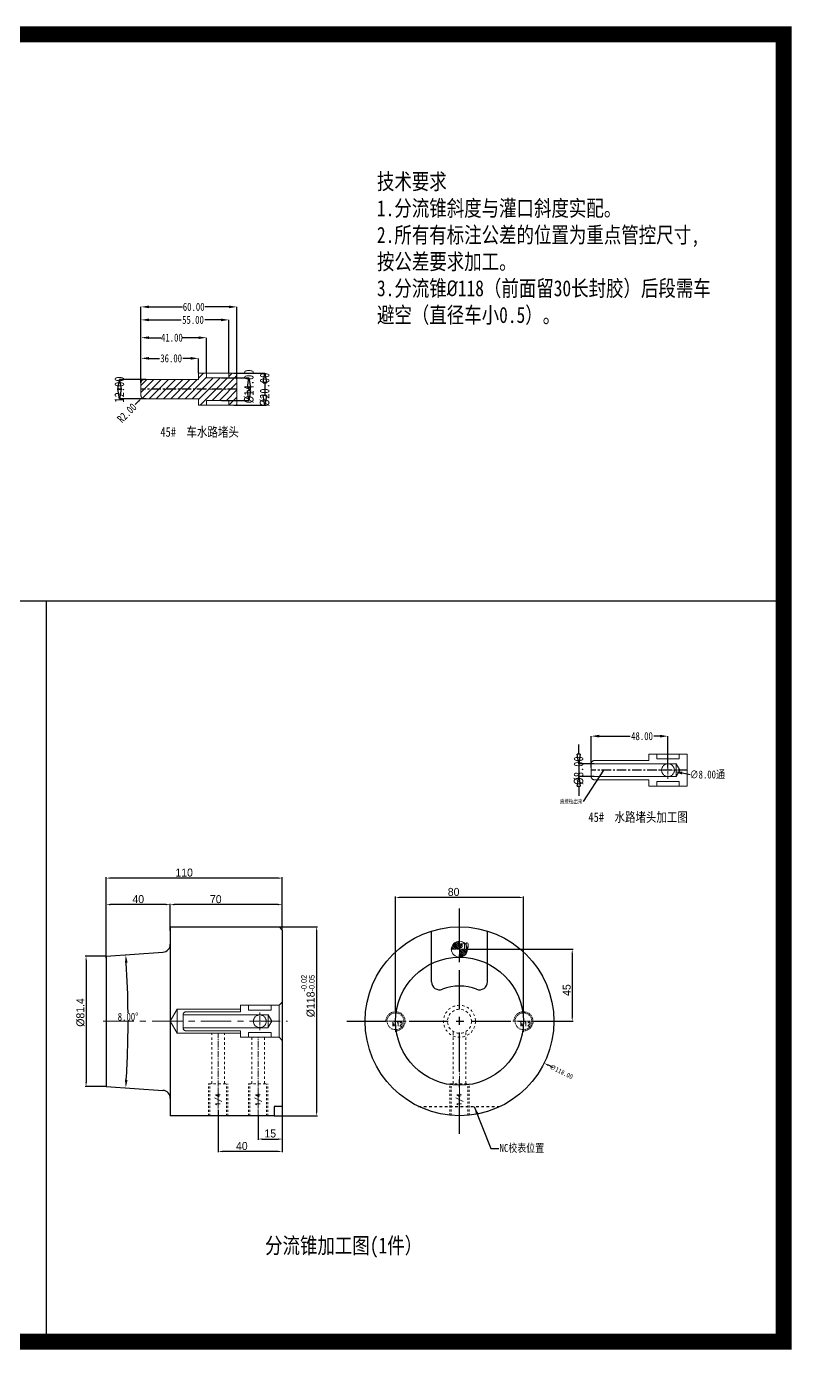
# Model space of a CAD drawing. Header units: millimetres. Extents: x 1937 to 4271, y -9032 to 1737.
# Drawn here: x 2987 to 3465, y 458 to 1284 of the extents above; entities that cross this region are included whole.
import ezdxf
from ezdxf.enums import TextEntityAlignment as Align

# ---------------------------------------------------------------- set-up
doc = ezdxf.new("R2010")
doc.units = ezdxf.units.MM
doc.header["$LTSCALE"] = 16.335
doc.header["$PDMODE"] = 3
doc.header["$PDSIZE"] = 0.3125
for name, pattern in [('CENTER', [0.6, 0.375, -0.075, 0.075, -0.075]), ('HIDDEN', [0.2, 0.1, -0.1]), ('HIDDENX2', [0.75, 0.5, -0.25])]:
    doc.linetypes.add(name, pattern=pattern)
doc.layers.get('0').update_dxf_attribs({"linetype": 'CONTINUOUS'})
doc.layers.get('Defpoints').update_dxf_attribs({"linetype": 'CONTINUOUS'})
for name, color, linetype, lineweight in [('cool', 153, 'HIDDEN', 9), ('epin', 13, 'CONTINUOUS', 9), ('moldbase', 7, 'CONTINUOUS', 20), ('screw', 33, 'CONTINUOUS', 13), ('虚线', 6, 'HIDDENX2', 13)]:
    doc.layers.add(name, color=color, linetype=linetype, lineweight=lineweight)
doc.layers.add('DEFAULT_2', color=8, linetype='HIDDEN')
doc.layers.add('dim', color=3, linetype='CONTINUOUS')
doc.styles.add('frame', font='PMingLiU.ttf')
doc.styles.get("Standard").update_dxf_attribs({"font": 'txt', "width": 0.8})
doc.styles.add('TXT', font='txt.shx', dxfattribs={"bigfont": 'gbcbig.shx'})
doc.styles.add('TXT05', font='txt.shx', dxfattribs={"width": 0.5, "bigfont": 'gbcbig.shx'})
doc.dimstyles.new('ISO-25', dxfattribs={"dimtxt": 3.5, "dimasz": 2.5, "dimexe": 0.5, "dimexo": 0, "dimtad": 1, "dimdsep": 46, "dimtxsty": 'frame', "dimcen": 0.09, "dimclrd": 256, "dimclre": 256, "dimclrt": 256, "dimadec": 0, "dimazin": 0, "dimtfac": 1, "dimtmove": 0, "dimatfit": 3, "dimfxl": 0, "dimarcsym": 0})
doc.dimstyles.get("Standard").update_dxf_attribs({"dimtxt": 0.15625, "dimasz": 0.1875, "dimexe": 0.125, "dimexo": 0.0625, "dimtad": 0, "dimtih": 1, "dimtoh": 1, "dimdsep": 46, "dimtxsty": 'Standard', "dimcen": 0.09, "dimadec": 0, "dimazin": 0, "dimtp": 0.01, "dimtm": 0.01, "dimtfac": 1, "dimtofl": 0, "dimtmove": 0, "dimatfit": 3, "dimfxl": 0, "dimtolj": 1, "dimarcsym": 0})
doc.dimstyles.new('STANDARD$0', dxfattribs={"dimscale": 2, "dimtxt": 3, "dimasz": 3, "dimexe": 1.25, "dimexo": 0.625, "dimgap": 0.5, "dimtad": 0, "dimdsep": 46, "dimlunit": 6, "dimtxsty": 'Standard', "dimblk": 'CLOSEDBLANK', "dimcen": 0, "dimclrt": 2, "dimazin": 2, "dimtfac": 2, "dimtmove": 1, "dimatfit": 3, "dimfxl": 0, "dimtolj": 1, "dimtzin": 0, "dimarcsym": 0})

# ---------------------------------------------------------------- blocks, each defined once
blk = doc.blocks.new('*D281')
at = {"lineweight": -2}
for p, q in [((3076.83, 719.23), (3076.83, 736.1)), ((3144.33, 735.6), (3079.33, 735.6)), ((3146.83, 724.73), (3146.83, 736.1))]:
    blk.add_line(p, q, dxfattribs=at)
for points in [[(3079.33, 736.02), (3079.33, 735.19), (3076.83, 735.6)], [(3144.33, 736.02), (3144.33, 735.19), (3146.83, 735.6)]]:
    blk.add_solid(points)
at = {"layer": 'Defpoints', "color": 0}
for p in [(3076.83, 735.6), (3076.83, 719.23), (3146.83, 724.73)]:
    blk.add_point(p, dxfattribs=at)
at = {"lineweight": 0, "insert": (3105.28, 739.01), "char_height": 5, "attachment_point": 5, "style": 'frame'}
blk.add_mtext('70', dxfattribs=at)
blk = doc.blocks.new('*D282')
at = {"lineweight": -2}
for p, q in [((3036.83, 702.17), (3036.83, 752.68)), ((3144.33, 752.18), (3039.33, 752.18)), ((3146.83, 719.73), (3146.83, 752.68))]:
    blk.add_line(p, q, dxfattribs=at)
for points in [[(3039.33, 752.6), (3039.33, 751.76), (3036.83, 752.18)], [(3144.33, 752.6), (3144.33, 751.76), (3146.83, 752.18)]]:
    blk.add_solid(points)
at = {"layer": 'Defpoints', "color": 0}
for p in [(3036.83, 752.18), (3146.83, 719.73), (3036.83, 702.17)]:
    blk.add_point(p, dxfattribs=at)
at = {"lineweight": 0, "insert": (3085.52, 755.59), "char_height": 5, "attachment_point": 5, "style": 'frame'}
blk.add_mtext('110', dxfattribs=at)
blk = doc.blocks.new('*D283')
at = {"lineweight": -2}
for p, q in [((3036.83, 702.17), (3036.83, 736.1)), ((3074.33, 735.6), (3039.33, 735.6)), ((3076.83, 719.63), (3076.83, 736.1))]:
    blk.add_line(p, q, dxfattribs=at)
for points in [[(3039.33, 736.02), (3039.33, 735.19), (3036.83, 735.6)], [(3074.33, 736.02), (3074.33, 735.19), (3076.83, 735.6)]]:
    blk.add_solid(points)
at = {"layer": 'Defpoints', "color": 0}
for p in [(3036.83, 735.6), (3076.83, 719.63), (3036.83, 702.17)]:
    blk.add_point(p, dxfattribs=at)
at = {"lineweight": 0, "insert": (3056.83, 739.01), "char_height": 5, "attachment_point": 5, "style": 'frame'}
blk.add_mtext('40', dxfattribs=at)
blk = doc.blocks.new('*D284')
at = {"lineweight": -2}
for p, q in [((3144.83, 721.73), (3168.83, 721.73)), ((3168.33, 719.23), (3168.33, 606.23)), ((3141.83, 603.73), (3168.83, 603.73))]:
    blk.add_line(p, q, dxfattribs=at)
for points in [[(3167.92, 719.23), (3168.75, 719.23), (3168.33, 721.73)], [(3167.92, 606.23), (3168.75, 606.23), (3168.33, 603.73)]]:
    blk.add_solid(points)
at = {"layer": 'Defpoints', "color": 0}
for p in [(3144.83, 721.73), (3141.83, 603.73), (3168.33, 603.73)]:
    blk.add_point(p, dxfattribs=at)
at = {"lineweight": 0, "insert": (3162.93, 678.54), "char_height": 5, "attachment_point": 5, "rotation": 90, "style": 'frame'}
blk.add_mtext('%%C118{\\H0.7x;\\S-0.02^ -0.05;}', dxfattribs=at)
blk = doc.blocks.new('*D285')
at = {"lineweight": -2}
for p, q in [((3131.83, 603.73), (3131.83, 588.67)), ((3146.83, 607.7), (3146.83, 588.67)), ((3134.33, 589.17), (3144.33, 589.17))]:
    blk.add_line(p, q, dxfattribs=at)
for points in [[(3134.33, 589.59), (3134.33, 588.76), (3131.83, 589.17)], [(3144.33, 589.59), (3144.33, 588.76), (3146.83, 589.17)]]:
    blk.add_solid(points)
at = {"layer": 'Defpoints', "color": 0}
for p in [(3131.83, 603.73), (3146.83, 607.7), (3146.83, 589.17)]:
    blk.add_point(p, dxfattribs=at)
at = {"lineweight": 0, "insert": (3139.33, 592.63), "char_height": 5, "attachment_point": 5, "style": 'frame'}
blk.add_mtext('15', dxfattribs=at)
blk = doc.blocks.new('*D286')
at = {"lineweight": -2}
for p, q in [((3106.83, 607.24), (3106.83, 580.88)), ((3146.83, 610.05), (3146.83, 580.88)), ((3144.33, 581.38), (3109.33, 581.38))]:
    blk.add_line(p, q, dxfattribs=at)
for points in [[(3109.33, 581.8), (3109.33, 580.97), (3106.83, 581.38)], [(3144.33, 581.8), (3144.33, 580.97), (3146.83, 581.38)]]:
    blk.add_solid(points)
at = {"layer": 'Defpoints', "color": 0}
for p in [(3106.83, 607.24), (3146.83, 610.05), (3106.83, 581.38)]:
    blk.add_point(p, dxfattribs=at)
at = {"lineweight": 0, "insert": (3121.56, 584.79), "char_height": 5, "attachment_point": 5, "style": 'frame'}
blk.add_mtext('40', dxfattribs=at)
blk = doc.blocks.new('*D287')
at = {"lineweight": -2}
for p, q in [((3263.15, 707.73), (3328.63, 707.73)), ((3328.13, 705.23), (3328.13, 665.23)), ((3306.44, 662.73), (3328.63, 662.73))]:
    blk.add_line(p, q, dxfattribs=at)
for points in [[(3327.71, 705.23), (3328.54, 705.23), (3328.13, 707.73)], [(3327.71, 665.23), (3328.54, 665.23), (3328.13, 662.73)]]:
    blk.add_solid(points)
at = {"layer": 'Defpoints', "color": 0}
for p in [(3263.15, 707.73), (3306.44, 662.73), (3328.13, 662.73)]:
    blk.add_point(p, dxfattribs=at)
at = {"lineweight": 0, "insert": (3324.67, 682.22), "char_height": 5, "attachment_point": 5, "rotation": 90, "style": 'frame'}
blk.add_mtext('45', dxfattribs=at)
blk = doc.blocks.new('*D288')
at = {"lineweight": -2}
for p, q in [((3217.65, 669.33), (3217.65, 740.61)), ((3295.15, 740.11), (3220.15, 740.11)), ((3297.65, 669.33), (3297.65, 740.61))]:
    blk.add_line(p, q, dxfattribs=at)
for points in [[(3220.15, 740.53), (3220.15, 739.7), (3217.65, 740.11)], [(3295.15, 740.53), (3295.15, 739.7), (3297.65, 740.11)]]:
    blk.add_solid(points)
at = {"layer": 'Defpoints', "color": 0}
for p in [(3217.65, 740.11), (3217.65, 669.33), (3297.65, 669.33)]:
    blk.add_point(p, dxfattribs=at)
at = {"lineweight": 0, "insert": (3253.98, 743.52), "char_height": 5, "attachment_point": 5, "style": 'frame'}
blk.add_mtext('80', dxfattribs=at)
blk = doc.blocks.new('*D312')
at = {"lineweight": -2}
for p, q in [((3036.83, 703.43), (3023.71, 703.43)), ((3024.21, 700.93), (3024.21, 624.54)), ((3036.83, 622.04), (3023.71, 622.04))]:
    blk.add_line(p, q, dxfattribs=at)
for points in [[(3023.79, 700.93), (3024.62, 700.93), (3024.21, 703.43)], [(3023.79, 624.54), (3024.62, 624.54), (3024.21, 622.04)]]:
    blk.add_solid(points)
at = {"layer": 'Defpoints', "color": 0}
for p in [(3036.83, 703.43), (3024.21, 622.04), (3036.83, 622.04)]:
    blk.add_point(p, dxfattribs=at)
at = {"lineweight": 0, "insert": (3020.71, 668.25), "char_height": 5, "attachment_point": 5, "rotation": 90, "style": 'frame'}
blk.add_mtext('%%c81.4', dxfattribs=at)
blk = doc.blocks.new('*D313')
at = {"color": 4, "lineweight": -2}
for start, end in [(0.50798, 3.51904), (356.48096, 0.02702)]:
    blk.add_arc((2454.8, 662.73), 595.65, start, end, dxfattribs=at)
at = {"color": 4}
for points in [[(3048.49, 699.24), (3050.16, 699.35), (3049, 704.28)], [(3050.16, 626.12), (3048.49, 626.23), (3049, 621.18)]]:
    blk.add_solid(points, dxfattribs=at)
at = {"layer": 'Defpoints', "color": 0}
for p in [(3036.83, 703.43), (3072.18, 705.91), (3050.29, 648.87), (3036.83, 622.04), (3072.18, 619.56)]:
    blk.add_point(p, dxfattribs=at)
at = {"color": 6, "insert": (3050.44, 665.52), "char_height": 5, "attachment_point": 5}
blk.add_mtext('\\A1;8.00°', dxfattribs=at)
blk = doc.blocks.new('screw_m12_g')
at = {"layer": 'screw', "color": 1, "linetype": 'CENTER', "ltscale": 0.24}
for p, q in [((-6.6, 0), (6.6, 0)), ((0, -6.6), (0, 6.6))]:
    blk.add_line(p, q, dxfattribs=at)
at = {"layer": 'screw', "color": 33, "linetype": 'HIDDEN', "ltscale": 0.24}
blk.add_circle((0, 0), 5.25, dxfattribs=at)
at = {"layer": 'screw', "color": 92, "linetype": 'HIDDEN', "ltscale": 0.24}
blk.add_arc((0, 0), 6, 270, 180, dxfattribs=at)
at = {"layer": 'screw', "color": 6, "style": 'TXT'}
blk.add_text('M12', height=2.4, dxfattribs=at).set_placement((-2.04, -3))
blk = doc.blocks.new('epin_ejp_10')
at = {"layer": 'epin'}
h = blk.add_hatch(dxfattribs=at)
h.set_pattern_fill('_ANSI31', color=123, scale=0.25, angle=90, style=0)
h.set_pattern_definition([(135, (-1645.23396, 6741.0989), (-0.56126601, -0.56126601), [])])
h.paths.add_polyline_path([(0, 5, 0.414214), (-5, 0), (0, 0)])
h.paths.add_polyline_path([(5, 0), (0, 0), (0, -5, 0.414214)])
at = {"layer": 'epin', "color": 1, "linetype": 'CENTER', "ltscale": 0.219913}
for p, q in [((-5.5, 0), (5.5, 0)), ((0, -5.5), (0, 5.5))]:
    blk.add_line(p, q, dxfattribs=at)
at = {"layer": 'epin'}
blk.add_circle((0, 0), 5, dxfattribs=at)
at = {"layer": 'epin', "color": 6, "style": 'TXT05', "width": 0.5}
blk.add_text('%%c10', height=3.5, dxfattribs=at).set_placement((0.2, 0.5))
blk = doc.blocks.new('*D319')
at = {"color": 3, "linetype": 'Continuous', "lineweight": -2}
blk.add_line((3315.91, 633.93), (3313.22, 635.26), dxfattribs=at)
at = {"color": 3}
blk.add_solid([(3313.45, 635.7), (3313, 634.81), (3310.53, 636.59)], dxfattribs=at)
at = {"layer": 'Defpoints', "color": 0}
for p in [(3204.76, 688.88), (3310.53, 636.59)]:
    blk.add_point(p, dxfattribs=at)
at = {"color": 6, "insert": (3321.29, 631.27), "char_height": 3, "attachment_point": 5, "rotation": 333.6915}
blk.add_mtext('\\A1;∅118.00', dxfattribs=at)
blk = doc.blocks.new('*D320')
at = {"color": 4, "lineweight": -2}
blk.add_line((3401.9, 816.66), (3396.78, 817.75), dxfattribs=at)
at = {"color": 4}
blk.add_solid([(3396.95, 818.56), (3396.61, 816.93), (3391.89, 818.79)], dxfattribs=at)
at = {"layer": 'Defpoints', "color": 0}
for p in [(3384.06, 820.45), (3391.89, 818.79)]:
    blk.add_point(p, dxfattribs=at)
at = {"color": 6, "insert": (3412.63, 816.66), "char_height": 5, "attachment_point": 5}
blk.add_mtext('\\A1;∅8.00{\\fSimSun|b0|i0|c134|p2;通}', dxfattribs=at)
blk = doc.blocks.new('*D321')
at = {"color": 4, "lineweight": -2}
for p, q in [((3339.98, 821.33), (3339.98, 840.84)), ((3344.98, 840.84), (3364.42, 840.84)), ((3382.98, 840.84), (3379.09, 840.84)), ((3387.98, 821.33), (3387.98, 840.84))]:
    blk.add_line(p, q, dxfattribs=at)
at = {"color": 4}
for points in [[(3344.98, 841.68), (3344.98, 840.01), (3339.98, 840.84)], [(3382.98, 841.68), (3382.98, 840.01), (3387.98, 840.84)]]:
    blk.add_solid(points, dxfattribs=at)
at = {"layer": 'Defpoints', "color": 0}
for p in [(3339.98, 840.84), (3339.98, 821.33), (3387.98, 821.33)]:
    blk.add_point(p, dxfattribs=at)
at = {"color": 6, "insert": (3371.76, 840.84), "char_height": 5, "attachment_point": 5}
blk.add_mtext('\\A1;48.00', dxfattribs=at)
blk = doc.blocks.new('_ClosedBlank')
at = {"color": 0, "linetype": 'ByBlock', "lineweight": -2}
for p, q in [((-1, 0.17), (0, 0)), ((-1, 0.17), (-1, -0.17)), ((0, 0), (-1, -0.17))]:
    blk.add_line(p, q, dxfattribs=at)
blk = doc.blocks.new('*D292')
at = {"color": 6, "lineweight": -2}
for p, q in [((3332.16, 829.62), (3332.16, 835.62)), ((3341.94, 823.62), (3332.16, 823.62)), ((3332.16, 823.62), (3332.16, 815.62)), ((3341.94, 815.62), (3332.16, 815.62)), ((3332.16, 809.62), (3332.16, 803.62))]:
    blk.add_line(p, q, dxfattribs=at)
at = {"layer": 'Defpoints', "color": 0}
for p in [(3341.94, 823.62), (3332.16, 815.62), (3341.94, 815.62)]:
    blk.add_point(p, dxfattribs=at)
at = {"color": 6, "lineweight": -2, "xscale": 6, "yscale": 6, "zscale": 6}
for p, rotation in [((3332.16, 823.62), 270), ((3332.16, 815.62), 90)]:
    blk.add_blockref('_ClosedBlank', p, dxfattribs=dict(at, rotation=rotation))
at = {"color": 4, "insert": (3332.16, 819.3), "char_height": 6, "attachment_point": 5, "rotation": 90}
blk.add_mtext('\\A1;%%c8.00', dxfattribs=at)
blk = doc.blocks.new('*D293')
at = {"color": 6, "lineweight": -2}
for p, q in [((3061.75, 1063.59), (3045.04, 1063.59)), ((3061.75, 1051.59), (3045.04, 1051.59))]:
    blk.add_line(p, q, dxfattribs=at)
at = {"layer": 'Defpoints', "color": 0}
for p in [(3061.75, 1063.59), (3045.04, 1051.59), (3061.75, 1051.59)]:
    blk.add_point(p, dxfattribs=at)
at = {"color": 6, "lineweight": -2, "xscale": 6, "yscale": 6, "zscale": 6}
for p, rotation in [((3045.04, 1063.59), 90), ((3045.04, 1051.59), 270)]:
    blk.add_blockref('_ClosedBlank', p, dxfattribs=dict(at, rotation=rotation))
at = {"color": 4, "insert": (3045.04, 1057.36), "char_height": 6, "attachment_point": 5, "rotation": 90}
blk.add_mtext('\\A1;12.00', dxfattribs=at)
blk = doc.blocks.new('*D322')
at = {"color": 4, "lineweight": -2}
for p, q in [((3058.51, 1061.59), (3058.51, 1076.84)), ((3063.51, 1076.84), (3070.04, 1076.84)), ((3089.51, 1076.84), (3084.71, 1076.84)), ((3094.51, 1067.59), (3094.51, 1076.84))]:
    blk.add_line(p, q, dxfattribs=at)
at = {"color": 4}
for points in [[(3063.51, 1077.68), (3063.51, 1076.01), (3058.51, 1076.84)], [(3089.51, 1077.68), (3089.51, 1076.01), (3094.51, 1076.84)]]:
    blk.add_solid(points, dxfattribs=at)
at = {"layer": 'Defpoints', "color": 0}
for p in [(3094.51, 1076.84), (3094.51, 1067.59), (3058.51, 1061.59)]:
    blk.add_point(p, dxfattribs=at)
at = {"color": 6, "insert": (3077.38, 1076.84), "char_height": 5, "attachment_point": 5}
blk.add_mtext('\\A1;36.00', dxfattribs=at)
blk = doc.blocks.new('*D323')
at = {"color": 4, "lineweight": -2}
for p, q in [((3058.51, 1061.59), (3058.51, 1089.75)), ((3063.51, 1089.75), (3071.18, 1089.75)), ((3094.51, 1089.75), (3084.51, 1089.75)), ((3099.51, 1067.59), (3099.51, 1089.75))]:
    blk.add_line(p, q, dxfattribs=at)
at = {"color": 4}
for points in [[(3063.51, 1090.58), (3063.51, 1088.92), (3058.51, 1089.75)], [(3094.51, 1090.58), (3094.51, 1088.92), (3099.51, 1089.75)]]:
    blk.add_solid(points, dxfattribs=at)
at = {"layer": 'Defpoints', "color": 0}
for p in [(3099.51, 1089.75), (3099.51, 1067.59), (3058.51, 1061.59)]:
    blk.add_point(p, dxfattribs=at)
at = {"color": 6, "insert": (3077.84, 1089.75), "char_height": 5, "attachment_point": 5}
blk.add_mtext('\\A1;41.00', dxfattribs=at)
blk = doc.blocks.new('*D324')
at = {"color": 4, "lineweight": -2}
for p, q in [((3058.51, 1061.59), (3058.51, 1100.86)), ((3063.51, 1100.86), (3083.7, 1100.86)), ((3108.51, 1100.86), (3098.37, 1100.86)), ((3113.51, 1067.59), (3113.51, 1100.86))]:
    blk.add_line(p, q, dxfattribs=at)
at = {"color": 4}
for points in [[(3063.51, 1101.69), (3063.51, 1100.02), (3058.51, 1100.86)], [(3108.51, 1101.69), (3108.51, 1100.02), (3113.51, 1100.86)]]:
    blk.add_solid(points, dxfattribs=at)
at = {"layer": 'Defpoints', "color": 0}
for p in [(3113.51, 1100.86), (3113.51, 1067.59), (3058.51, 1061.59)]:
    blk.add_point(p, dxfattribs=at)
at = {"color": 6, "insert": (3091.04, 1100.86), "char_height": 5, "attachment_point": 5}
blk.add_mtext('\\A1;55.00', dxfattribs=at)
blk = doc.blocks.new('*D325')
at = {"color": 4, "lineweight": -2}
for p, q in [((3058.51, 1061.59), (3058.51, 1108.98)), ((3063.51, 1108.98), (3084.47, 1108.98)), ((3113.51, 1108.98), (3098.47, 1108.98)), ((3118.51, 1063.87), (3118.51, 1108.98))]:
    blk.add_line(p, q, dxfattribs=at)
at = {"color": 4}
for points in [[(3063.51, 1109.81), (3063.51, 1108.15), (3058.51, 1108.98)], [(3113.51, 1109.81), (3113.51, 1108.15), (3118.51, 1108.98)]]:
    blk.add_solid(points, dxfattribs=at)
at = {"layer": 'Defpoints', "color": 0}
for p in [(3118.51, 1108.98), (3058.51, 1061.59), (3118.51, 1063.87)]:
    blk.add_point(p, dxfattribs=at)
at = {"color": 6, "insert": (3091.47, 1108.98), "char_height": 5, "attachment_point": 5}
blk.add_mtext('\\A1;60.00', dxfattribs=at)
blk = doc.blocks.new('*D326')
at = {"color": 6, "lineweight": -2}
for p, q in [((3108.86, 1064.59), (3126.04, 1064.59)), ((3126.04, 1058.59), (3126.04, 1056.59)), ((3108.86, 1050.59), (3126.04, 1050.59))]:
    blk.add_line(p, q, dxfattribs=at)
at = {"layer": 'Defpoints', "color": 0}
for p in [(3108.86, 1064.59), (3108.86, 1050.59), (3126.04, 1050.59)]:
    blk.add_point(p, dxfattribs=at)
at = {"color": 6, "lineweight": -2, "xscale": 6, "yscale": 6, "zscale": 6}
for p, rotation in [((3126.04, 1064.59), 90), ((3126.04, 1050.59), 270)]:
    blk.add_blockref('_ClosedBlank', p, dxfattribs=dict(at, rotation=rotation))
at = {"color": 4, "insert": (3126.04, 1059.28), "char_height": 6, "attachment_point": 5, "rotation": 90}
blk.add_mtext('\\A1;%%c14.00', dxfattribs=at)
blk = doc.blocks.new('*D327')
at = {"color": 6, "lineweight": -2}
for p, q in [((3116.57, 1067.59), (3135.92, 1067.59)), ((3135.92, 1061.59), (3135.92, 1053.59)), ((3116.57, 1047.59), (3135.92, 1047.59))]:
    blk.add_line(p, q, dxfattribs=at)
at = {"layer": 'Defpoints', "color": 0}
for p in [(3116.57, 1067.59), (3116.57, 1047.59), (3135.92, 1047.59)]:
    blk.add_point(p, dxfattribs=at)
at = {"color": 6, "lineweight": -2, "xscale": 6, "yscale": 6, "zscale": 6}
for p, rotation in [((3135.92, 1067.59), 90), ((3135.92, 1047.59), 270)]:
    blk.add_blockref('_ClosedBlank', p, dxfattribs=dict(at, rotation=rotation))
at = {"color": 4, "insert": (3135.92, 1057.27), "char_height": 6, "attachment_point": 5, "rotation": 90}
blk.add_mtext('\\A1;%%c20.00', dxfattribs=at)
blk = doc.blocks.new('*D328')
at = {"color": 6, "lineweight": -2}
blk.add_line((3054.88, 1047.91), (3056.99, 1050.04), dxfattribs=at)
at = {"color": 6}
blk.add_solid([(3056.63, 1050.39), (3057.34, 1049.68), (3059.1, 1052.17)], dxfattribs=at)
at = {"layer": 'Defpoints', "color": 0}
for p in [(3059.1, 1052.17), (3060.51, 1053.59)]:
    blk.add_point(p, dxfattribs=at)
at = {"color": 4, "insert": (3049.71, 1042.7), "char_height": 5, "attachment_point": 5, "rotation": 45.25651}
blk.add_mtext('\\A1;R2.00', dxfattribs=at)

msp = doc.modelspace()

# ---------------------------------------------------------------- hatches: boundary and pattern name
h = msp.add_hatch()
h.set_pattern_fill('ANSI31', color=4, style=0)
h.set_pattern_definition([(45, (2625.3393, 200.2068), (-2.245064, 2.245064), [])])
h.paths.add_polyline_path([(3099.507, 1064.588), (3099.507, 1067.588), (3094.507, 1067.588), (3094.507, 1063.588), (3060.507, 1063.588, 0.4142136), (3058.507, 1061.588), (3058.507, 1057.588), (3118.507, 1057.588), (3118.507, 1067.588), (3113.507, 1067.588), (3113.507, 1064.588)])
h.paths.add_polyline_path([(3058.507, 1057.588), (3058.507, 1053.588, 0.4142136), (3060.507, 1051.588), (3094.507, 1051.588), (3094.507, 1047.588), (3099.507, 1047.588), (3099.507, 1050.588), (3113.507, 1050.588), (3113.507, 1047.588), (3118.507, 1047.588), (3118.507, 1057.588), (3112.007, 1057.588), (3112.007, 1057.588), (3101.007, 1057.588), (3101.007, 1057.588)])

# ---------------------------------------------------------------- linework, layer by layer
at = {"color": 1, "linetype": 'CENTER', "ltscale": 0.970285}
for p, q in [((3118.507, 1057.588), (3058.507, 1057.588)), ((3399.976, 819.616), (3339.976, 819.616))]:
    msp.add_line(p, q, dxfattribs=at)
for p, q in [((2491.584, 925.273), (3460.241, 925.273)), ((2999.184, 925.273), (2999.184, 462.694)), ((3076.828, 721.735), (3076.828, 603.734)), ((3076.828, 721.735), (3144.828, 721.734)), ((3144.828, 721.734), (3146.828, 719.734)), ((3146.828, 719.734), (3146.828, 609.427)), ((3036.828, 703.434), (3072.177, 705.906)), ((3036.828, 703.434), (3036.828, 622.035)), ((3036.828, 622.035), (3072.177, 619.563)), ((3141.828, 603.734), (3076.828, 603.734)), ((3146.828, 609.543), (3141.828, 609.543)), ((3141.828, 609.543), (3141.828, 603.734))]:
    msp.add_line(p, q)
at = {"color": 1, "linetype": 'CENTER', "ltscale": 3.980655}
for p, q in [((3257.646, 592.334), (3257.646, 733.134)), ((3187.246, 662.734), (3328.046, 662.734))]:
    msp.add_line(p, q, dxfattribs=at)
at = {"color": 3, "linetype": 'Continuous'}
for p, q in [((3240.146, 687.426), (3240.146, 719.079)), ((3275.146, 687.426), (3275.146, 719.079))]:
    msp.add_line(p, q, dxfattribs=at)
at = {"const_width": 10}
msp.add_lwpolyline([(3460.241, 462.694), (2491.584, 462.694), (2491.584, 1279.154), (3460.241, 1279.154)], close=True, dxfattribs=at)
for radius in [59, 40]:
    msp.add_circle((3257.646, 662.734), radius)
for centre, start, end in [((3071.828, 710.893), 274, 360), ((3071.828, 614.576), 0, 86)]:
    msp.add_arc(centre, 5, start, end)
at = {"color": 3, "linetype": 'Continuous'}
for centre, radius, start, end in [((3245.146, 687.426), 5, 180, 290.924832), ((3270.146, 687.426), 5, 249.075168, 0), ((3257.646, 654.734), 30, 69.075168, 110.924832)]:
    msp.add_arc(centre, radius, start, end, dxfattribs=at)
at = {"layer": 'cool', "ltscale": 0.932966}
for p, q in [((3102.828, 623.734), (3102.828, 655.234)), ((3110.828, 623.734), (3110.828, 655.234)), ((3253.646, 623.734), (3253.646, 656.39)), ((3261.646, 623.734), (3261.646, 656.39)), ((3127.828, 623.734), (3127.828, 652.734)), ((3135.828, 623.734), (3135.828, 652.734)), ((3100.828, 623.734), (3112.828, 623.734)), ((3125.828, 623.734), (3137.828, 623.734)), ((3251.646, 623.734), (3263.646, 623.734))]:
    msp.add_line(p, q, dxfattribs=at)
at = {"layer": 'cool', "color": 1, "linetype": 'CENTER', "ltscale": 0.621977}
for p, q in [((3106.828, 603.734), (3106.828, 655.234)), ((3257.646, 618.734), (3257.646, 654.734)), ((3131.828, 603.734), (3131.828, 652.734))]:
    msp.add_line(p, q, dxfattribs=at)
at = {"layer": 'cool', "ltscale": 0.932966}
for radius in [10, 7.5]:
    msp.add_circle((3257.646, 662.734), radius, dxfattribs=at)
at = {"layer": 'DEFAULT_2', "color": 8, "linetype": 'HIDDEN'}
msp.add_line((3232.119, 609.543), (3283.173, 609.543), dxfattribs=at)
at = {"layer": 'moldbase', "color": 1, "linetype": 'CENTER', "ltscale": 3.109887}
msp.add_line((3034.969, 662.734), (3150.165, 662.734), dxfattribs=at)
at = {"layer": 'screw', "color": 92, "linetype": 'HIDDEN', "ltscale": 0.746373}
for p, q in [((3100.828, 603.734), (3100.828, 623.734)), ((3112.828, 603.734), (3112.828, 623.734)), ((3125.828, 603.734), (3125.828, 623.734)), ((3137.828, 603.734), (3137.828, 623.734)), ((3251.646, 604.04), (3251.646, 623.734)), ((3263.646, 604.04), (3263.646, 623.734))]:
    msp.add_line(p, q, dxfattribs=at)
at = {"layer": 'screw', "linetype": 'HIDDEN', "ltscale": 0.746373}
for p, q in [((3101.578, 603.734), (3101.578, 623.734)), ((3112.078, 603.734), (3112.078, 623.734)), ((3126.578, 603.734), (3126.578, 623.734)), ((3137.078, 603.734), (3137.078, 623.734)), ((3252.396, 603.968), (3252.396, 623.734)), ((3262.896, 603.968), (3262.896, 623.734))]:
    msp.add_line(p, q, dxfattribs=at)
at = {"layer": 'screw', "color": 1, "linetype": 'CENTER', "ltscale": 0.466483}
for p, q in [((3106.828, 603.734), (3106.828, 623.734)), ((3131.828, 603.734), (3131.828, 623.734)), ((3257.646, 603.734), (3257.646, 623.734))]:
    msp.add_line(p, q, dxfattribs=at)
at = {"layer": '虚线', "ltscale": 10}
for p, q in [((3094.507, 1067.588), (3094.507, 1063.588)), ((3118.507, 1067.588), (3094.507, 1067.588)), ((3099.507, 1067.588), (3099.507, 1064.588)), ((3113.507, 1067.588), (3113.507, 1064.588)), ((3118.507, 1067.588), (3118.507, 1047.588)), ((3058.507, 1053.588), (3058.507, 1061.588)), ((3094.507, 1063.588), (3060.507, 1063.588)), ((3113.507, 1064.588), (3099.507, 1064.588)), ((3094.507, 1051.588), (3060.507, 1051.588)), ((3094.507, 1047.588), (3094.507, 1051.588)), ((3099.507, 1047.588), (3099.507, 1050.588)), ((3113.507, 1050.588), (3099.507, 1050.588)), ((3113.507, 1047.588), (3113.507, 1050.588)), ((3118.507, 1047.588), (3094.507, 1047.588)), ((3375.976, 829.616), (3375.976, 825.616)), ((3399.976, 829.616), (3375.976, 829.616)), ((3380.976, 829.616), (3380.976, 826.616)), ((3394.976, 826.616), (3380.976, 826.616)), ((3394.976, 829.616), (3394.976, 826.616)), ((3399.976, 829.616), (3399.976, 809.616)), ((3334.976, 823.616), (3393.1, 823.616)), ((3339.976, 815.616), (3339.976, 823.616)), ((3375.976, 825.616), (3341.976, 825.616)), ((3395.397, 819.634), (3393.078, 815.616)), ((3393.098, 823.616), (3393.08, 815.62)), ((3395.397, 819.634), (3393.098, 823.616)), ((3334.976, 815.616), (3393.078, 815.616)), ((3375.976, 813.616), (3341.976, 813.616)), ((3375.976, 809.616), (3375.976, 813.616)), ((3380.976, 809.616), (3380.976, 812.616)), ((3394.976, 812.616), (3380.976, 812.616)), ((3394.976, 809.616), (3394.976, 812.616)), ((3399.976, 809.616), (3375.976, 809.616)), ((3076.828, 662.734), (3081.158, 670.234)), ((3120.828, 670.234), (3081.158, 670.234)), ((3081.158, 670.234), (3081.158, 655.234)), ((3120.828, 672.734), (3120.828, 668.734)), ((3144.828, 672.734), (3120.828, 672.734)), ((3125.828, 672.734), (3125.828, 669.734)), ((3139.828, 669.734), (3125.828, 669.734)), ((3139.828, 672.734), (3139.828, 669.734)), ((3144.828, 672.734), (3146.828, 674.734)), ((3144.828, 672.734), (3144.828, 652.734)), ((3076.828, 662.734), (3081.158, 655.234)), ((3084.828, 666.734), (3137.953, 666.734)), ((3084.828, 658.734), (3084.828, 666.734)), ((3120.828, 668.734), (3086.826, 668.734)), ((3140.25, 662.752), (3137.93, 658.734)), ((3137.951, 666.734), (3137.932, 658.738)), ((3140.25, 662.752), (3137.951, 666.734)), ((3120.828, 655.234), (3081.158, 655.234)), ((3084.828, 658.734), (3137.93, 658.734)), ((3120.828, 656.734), (3086.828, 656.734)), ((3120.828, 652.734), (3120.828, 656.734)), ((3125.828, 652.734), (3125.828, 655.734)), ((3139.828, 655.734), (3125.828, 655.734)), ((3139.828, 652.734), (3139.828, 655.734)), ((3144.828, 652.734), (3120.828, 652.734)), ((3144.828, 652.734), (3146.828, 650.734))]:
    msp.add_line(p, q, dxfattribs=at)
at = {"layer": '虚线', "color": 1, "linetype": 'CENTER', "ltscale": 0.310989}
for p, q in [((3101.007, 1057.588), (3112.007, 1057.588)), ((3382.476, 819.616), (3393.476, 819.616)), ((3387.976, 814.116), (3387.976, 825.116)), ((3127.328, 662.734), (3138.328, 662.734)), ((3132.828, 657.234), (3132.828, 668.234))]:
    msp.add_line(p, q, dxfattribs=at)
at = {"layer": '虚线', "ltscale": 10}
for centre in [(3387.976, 819.616), (3132.828, 662.734)]:
    msp.add_circle(centre, 4, dxfattribs=at)
for centre, start, end in [((3060.507, 1061.588), 90, 180), ((3060.507, 1053.588), 180, 270), ((3341.976, 823.616), 90, 180), ((3341.976, 815.616), 180, 270), ((3086.828, 666.734), 90, 180), ((3086.828, 658.734), 180, 270)]:
    msp.add_arc(centre, 2, start, end, dxfattribs=at)

# ---------------------------------------------------------------- block references
at = {"layer": 'epin'}
msp.add_blockref('epin_ejp_10', (3257.646, 707.734), dxfattribs=at)
at = {"layer": 'screw'}
for p in [(3217.646, 662.734), (3297.646, 662.734)]:
    msp.add_blockref('screw_m12_g', p, dxfattribs=at)

# ---------------------------------------------------------------- texts
at = {"attachment_point": 1}
for s, insert, char_height, width in [('{\\fSimSun|b0|i0|c134|p2;技术要求\\P1.分流锥斜度与灌口斜度实配。\\P2.所有有标注公差的位置为重点管控尺寸,按公差要求加工。\\P3.分流锥\\fISOCPEUR|b0|i0|c0|p34;%%C\\fSimSun|b0|i0|c134|p2;118（前面留30长封胶）后段需车避空（直径车小0.5）。}', (3206.038, 1192.308), 10, 209.44801), ('{\\fSimSun|b0|i0|c134|p2;45#  车水路堵头}', (3070.645, 1033.885), 6, 71.53055), ('{\\fSimSun|b0|i0|c134|p2;45#  水路堵头加工图}', (3338.223, 793.278), 6, 71.53055), ('{\\fSimSun|b0|i0|c134|p2; 分流锥加工图(1件）}', (3130.662, 527.687), 10, 137.03382)]:
    msp.add_mtext(s, dxfattribs=dict(at, insert=insert, char_height=char_height, width=width))
at = {"layer": 'dim'}
for s, insert, char_height, attachment_point in [('\\A1;{\\fSimSun|b0|i0|c134|p2;直接钻出来}', (3334.434, 799.935), 2.5, 6), ('\\A1;NC{\\fSimSun|b0|i0|c134|p2;校表位置}', (3282.718, 583.283), 5, 4)]:
    msp.add_mtext(s, dxfattribs=dict(at, insert=insert, char_height=char_height, attachment_point=attachment_point))
at = {"layer": 'screw', "color": 222, "linetype": 'HIDDEN', "ltscale": 0.746373, "style": 'TXT'}
for rotation, p in [(89.99973, (3106.828, 613.734)), (89.99973, (3131.828, 613.734)), (90, (3257.646, 613.734))]:
    msp.add_text('1/4', height=3, rotation=rotation, dxfattribs=at).set_placement(p, align=Align.MIDDLE)

# ---------------------------------------------------------------- dimensions: what is measured, and where the dimension line sits
for base, p1, p2, picture, middle in [((3118.507, 1108.98), (3058.507, 1061.588), (3118.507, 1063.866), '*D325', (3091.472, 1108.98)), ((3113.507, 1100.856), (3058.507, 1061.588), (3113.507, 1067.588), '*D324', (3091.037, 1100.856)), ((3099.507, 1089.75), (3058.507, 1061.588), (3099.507, 1067.588), '*D323', (3077.844, 1089.75)), ((3094.507, 1076.842), (3058.507, 1061.588), (3094.507, 1067.588), '*D322', (3077.375, 1076.842)), ((3339.976, 840.845), (3387.976, 821.335), (3339.976, 821.335), '*D321', (3371.758, 840.845))]:
    dim = msp.add_linear_dim(base=base, p1=p1, p2=p2, dimstyle='STANDARD$0', override={"dimscale": 1, "dimtxt": 5, "dimasz": 5, "dimexe": 0, "dimexo": 0, "dimgap": 0, "dimtih": 1, "dimtoh": 1, "dimzin": 0, "dimlunit": 2, "dimclrd": 4, "dimclre": 4, "dimclrt": 6, "dimazin": 0, "dimtp": 0.01, "dimtm": 0.01, "dimtfac": 1, "dimtofl": 0, "dimtmove": 0, "dimfxl": 1.25})
    dim.commit()
    dim.dimension.update_dxf_attribs({"geometry": picture, "text_midpoint": middle, "dimtype": 160})
dim = msp.add_linear_dim(base=(3045.04, 1051.588), p1=(3061.751, 1063.588), p2=(3061.751, 1051.588), angle=90, dimstyle='STANDARD$0', override={"dimexe": 0, "dimexo": 0, "dimgap": 0, "dimzin": 0, "dimclrd": 6, "dimclre": 6, "dimclrt": 4})
dim.commit()
dim.dimension.update_dxf_attribs({"geometry": '*D293', "text_midpoint": (3045.04, 1057.357), "dimtype": 160})
for base, p1, p2, override, picture, middle in [((3126.041, 1050.588), (3108.861, 1064.588), (3108.861, 1050.588), {"dimexe": 0, "dimexo": 0, "dimgap": 0, "dimzin": 0, "dimclrd": 6, "dimclre": 6, "dimclrt": 4}, '*D326', (3126.041, 1059.278)), ((3135.92, 1047.588), (3116.57, 1067.588), (3116.57, 1047.588), {"dimexe": 0, "dimexo": 0, "dimgap": 0, "dimzin": 0, "dimclrd": 6, "dimclre": 6, "dimclrt": 4}, '*D327', (3135.92, 1057.269)), ((3332.159, 815.616), (3341.938, 823.616), (3341.938, 815.616), {"dimtxt": 3, "dimexe": 0, "dimexo": 0, "dimgap": 0, "dimzin": 0, "dimclrd": 6, "dimclre": 6, "dimclrt": 4}, '*D292', (3332.159, 819.301))]:
    dim = msp.add_linear_dim(base=base, p1=p1, p2=p2, angle=90, text='%%c<>', dimstyle='STANDARD$0', override=override)
    dim.commit()
    dim.dimension.update_dxf_attribs({"geometry": picture, "text_midpoint": middle, "dimtype": 160})
dim = msp.add_radius_dim(center=(3060.507, 1053.588), mpoint=(3059.099, 1052.168), dimstyle='Standard', override={"dimtxt": 5, "dimasz": 3, "dimexe": 0, "dimexo": 0, "dimgap": 0, "dimtih": 0, "dimtoh": 0, "dimzin": 0, "dimcen": 0, "dimclrd": 6, "dimclre": 6, "dimclrt": 4, "dimadec": 2, "dimtp": 0, "dimtm": 0, "dimtzin": 0})
dim.commit()
dim.dimension.update_dxf_attribs({"geometry": '*D328', "text_midpoint": (3049.713, 1042.697)})
dim = msp.add_diameter_dim_2p(p1=(3384.063, 820.446), p2=(3391.889, 818.786), text='<>{\\fSimSun|b0|i0|c134|p2;通}', dimstyle='Standard', override={"dimtxt": 5, "dimasz": 5, "dimexe": 0, "dimexo": 0, "dimgap": 0, "dimzin": 0, "dimcen": 0, "dimclrd": 4, "dimclre": 4, "dimclrt": 6, "dimadec": 2, "dimfxl": 1.25, "dimtzin": 0})
dim.commit()
dim.dimension.update_dxf_attribs({"geometry": '*D320', "text_midpoint": (3401.9, 816.663), "dimtype": 163})
at = {"color": 6, "lineweight": 0}
for base, p1, p2, picture, middle in [((3036.828, 752.181), (3146.828, 719.734), (3036.828, 702.168), '*D282', (3085.519, 752.181)), ((3076.828, 735.603), (3146.828, 724.734), (3076.828, 719.235), '*D281', (3105.283, 735.603)), ((3106.828, 581.382), (3146.828, 610.052), (3106.828, 607.238), '*D286', (3121.556, 581.382)), ((3146.828, 589.173), (3131.828, 603.734), (3146.828, 607.697), '*D285', (3139.328, 589.173))]:
    dim = msp.add_linear_dim(base=base, p1=p1, p2=p2, dimstyle='ISO-25', override={"dimtxt": 5}, dxfattribs=at)
    dim.commit()
    dim.dimension.update_dxf_attribs({"geometry": picture, "text_midpoint": middle, "dimtype": 160})
at = {"lineweight": 0}
dim = msp.add_linear_dim(base=(3217.646, 740.114), p1=(3297.646, 669.334), p2=(3217.646, 669.334), dimstyle='ISO-25', override={"dimtxt": 5}, dxfattribs=at)
dim.commit()
dim.dimension.update_dxf_attribs({"geometry": '*D288', "text_midpoint": (3253.977, 740.114), "dimtype": 160})
at = {"color": 6, "lineweight": 0}
dim = msp.add_linear_dim(base=(3036.828, 735.603), p1=(3076.828, 719.626), p2=(3036.828, 702.168), dimstyle='ISO-25', override={"dimtxt": 5}, dxfattribs=at)
dim.commit()
dim.dimension.update_dxf_attribs({"geometry": '*D283', "text_midpoint": (3056.828, 739.011)})
for base, p1, p2, text, picture, middle in [((3168.335, 603.734), (3144.828, 721.734), (3141.828, 603.734), '%%C<>{\\H0.7x;\\S-0.02^ -0.05;}', '*D284', (3168.335, 678.544)), ((3024.206, 622.035), (3036.828, 703.434), (3036.828, 622.035), '%%c<>', '*D312', (3024.206, 668.249))]:
    dim = msp.add_linear_dim(base=base, p1=p1, p2=p2, angle=90, text=text, dimstyle='ISO-25', override={"dimtxt": 5}, dxfattribs=at)
    dim.commit()
    dim.dimension.update_dxf_attribs({"geometry": picture, "text_midpoint": middle, "dimtype": 160})
dim = msp.add_angular_dim_2l(base=(3050.287, 648.874), line1=((3036.828, 622.035), (3072.177, 619.563)), line2=((3036.828, 703.434), (3072.177, 705.906)), dimstyle='Standard', override={"dimtxt": 5, "dimasz": 5, "dimexe": 0, "dimexo": 0, "dimgap": 0, "dimtad": 0, "dimzin": 0, "dimcen": 0, "dimclrd": 4, "dimclre": 4, "dimclrt": 6, "dimadec": 2, "dimtol": 0, "dimfxl": 1.25, "dimtzin": 0})
dim.commit()
dim.dimension.update_dxf_attribs({"geometry": '*D313', "text_midpoint": (3050.442, 665.515), "dimtype": 162})
at = {"lineweight": 0}
dim = msp.add_linear_dim(base=(3328.128, 662.734), p1=(3263.146, 707.734), p2=(3306.437, 662.734), angle=90, dimstyle='ISO-25', override={"dimtxt": 5}, dxfattribs=at)
dim.commit()
dim.dimension.update_dxf_attribs({"geometry": '*D287', "text_midpoint": (3328.128, 682.22), "dimtype": 160})
dim = msp.add_diameter_dim_2p(p1=(3204.757, 688.883), p2=(3310.534, 636.585), dimstyle='Standard', override={"dimtxt": 3, "dimasz": 3, "dimexe": 0, "dimexo": 0, "dimgap": 0, "dimtih": 0, "dimtoh": 0, "dimzin": 0, "dimcen": 0, "dimclrd": 3, "dimclre": 3, "dimclrt": 6, "dimadec": 2, "dimtp": 0, "dimtm": 0, "dimfxl": 1.25, "dimtzin": 0, "dimarcsym": 1})
dim.commit()
dim.dimension.update_dxf_attribs({"geometry": '*D319', "text_midpoint": (3321.292, 631.267)})

# ---------------------------------------------------------------- leaders
at = {"layer": 'dim'}
msp.add_leader([(3347.731, 819.616), (3334.933, 799.935)], dimstyle='Standard', override={"dimtxt": 2.5, "dimasz": 2, "dimexe": 0, "dimexo": 0, "dimgap": 0.49975, "dimtad": 0, "dimzin": 0, "dimcen": 2.673, "dimadec": 2, "dimtol": 0, "dimtzin": 0}, dxfattribs=at)
at = {"layer": 'dim', "annotation_type": 0, "has_hookline": 1, "hookline_direction": 0, "text_width": 30.467}
msp.add_leader([(3266.873, 609.543), (3277.218, 583.283), (3282.218, 583.283)], dimstyle='Standard', override={"dimtxt": 2.5, "dimasz": 5, "dimexe": 0, "dimexo": 0, "dimgap": 0.49975, "dimtad": 0, "dimzin": 0, "dimcen": 0, "dimadec": 2, "dimtol": 0, "dimtzin": 0}, dxfattribs=at)

doc.saveas('drawing.dxf')
